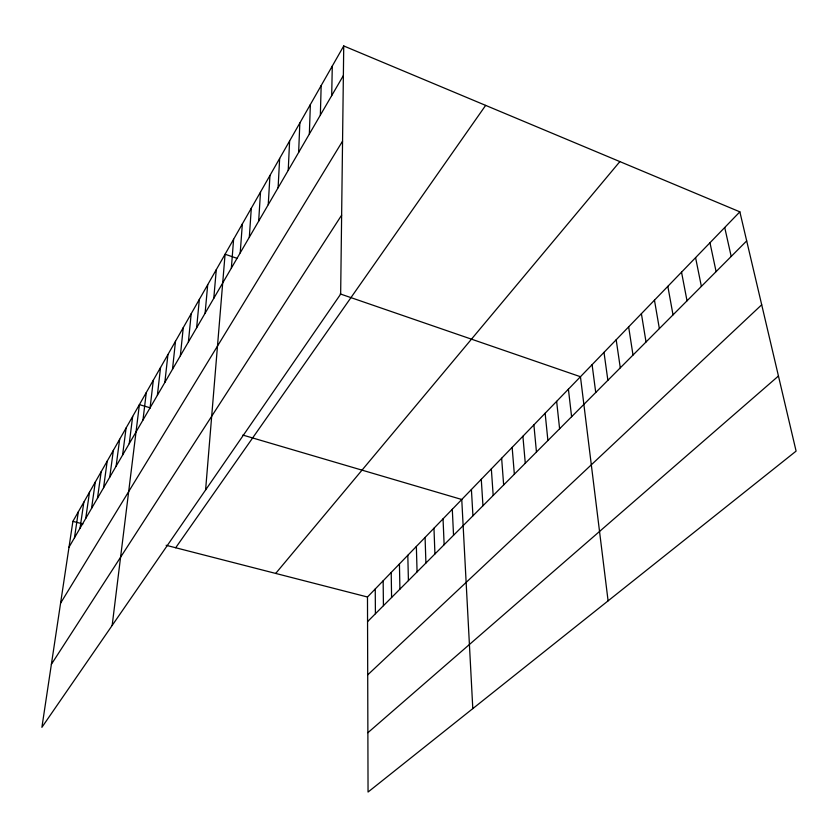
<?xml version="1.0" encoding="UTF-8"?>
<svg xmlns="http://www.w3.org/2000/svg" width="838" height="838" viewBox="0 0 838 838"><rect width="100%" height="100%" fill="white"/><g stroke="black" fill="none" stroke-linecap="round" stroke-linejoin="round"><path stroke-width="1.26" d="M343.737 45.954L340.657 294.128L41.9 727.332L72.896 521.362L343.737 45.954L739.86 211.846L796.1 451.116L368.05 792.046L367.484 597.002L739.86 211.846M331.691 95.626L332.288 66.045M320.357 115.11L321.164 85.57M309.348 134.038L310.353 104.551M298.632 152.443L299.836 123.018M288.23 170.344L289.602 140.973M278.101 187.743L279.641 158.455M268.244 204.682L269.951 175.467M258.659 221.18L260.513 192.038M249.315 237.238L251.306 208.191M240.213 252.877L242.35 223.924M231.351 268.118L233.603 239.27M205.593 489.979L225.076 254.228L237.102 258.366M213.784 298.307L216.288 269.668M205.101 313.234L207.709 284.721M196.637 327.784L199.35 299.386M188.393 341.967L191.2 313.695M180.348 355.794L183.26 327.637M172.502 369.275L175.498 341.255M164.845 382.432L167.935 354.537M157.387 395.264L160.54 367.505M150.096 407.802L153.333 380.169M142.973 420.037L146.283 392.54M112.166 625.452L139.391 404.628L150.295 407.844M129.23 443.658L132.666 416.444M122.589 455.076L126.088 427.998M116.105 466.232L119.656 439.29M109.757 477.136L113.36 450.331M103.556 487.8L107.201 461.141M97.48 498.233L101.178 471.721M91.541 508.446L95.281 482.07M85.727 518.439L89.509 492.199M80.039 528.223L83.852 502.119M74.467 537.797L78.322 511.84M69.009 547.183L343.371 75.556M60.587 603.161L342.553 141.161M51.38 664.304L341.632 215.167M175.687 547.759L485.652 105.389M275.692 573.433L619.869 161.598M367.557 621.639L746.689 240.894M367.714 674.862L761.7 304.77M367.882 732.716L778.45 376.021M72.896 521.362L82.92 523.939M166.133 545.297L367.484 597.002M242.831 435.069L461.759 499.49L472.8 708.623M340.186 293.908L580.451 376.723L608.095 600.856M724.723 227.507L731.197 256.449M709.975 242.769L716.102 271.617M695.582 257.654L701.375 286.397M681.535 272.172L687.024 300.811M667.834 286.345L673.019 314.868M654.457 300.182L659.359 328.59M641.395 313.684L646.025 341.988M628.647 326.883L633.004 355.061M616.181 339.778L620.288 367.83M603.999 352.369L607.875 380.305M592.099 364.687L595.734 392.488M568.405 389.188L571.6 416.727M556.642 401.36L559.606 428.763M545.14 413.249L547.905 440.526M533.89 424.887L536.456 452.017M522.902 436.252L525.279 463.246M512.154 447.377L514.343 474.224M501.637 458.25L503.648 484.972M491.34 468.892L493.184 495.468M481.274 479.315L482.96 505.743M471.406 489.507L472.936 515.799M452.3 509.274L453.536 535.283M443.04 518.848L444.14 544.731M433.969 528.233L434.932 553.97M425.076 537.43L425.914 563.031M416.36 546.449L417.073 571.904M407.813 555.29L408.41 580.608M399.433 563.953L399.915 589.135M391.21 572.459L391.587 597.504M383.155 580.797L383.427 605.696M375.246 588.978L375.414 613.741"/></g></svg>
